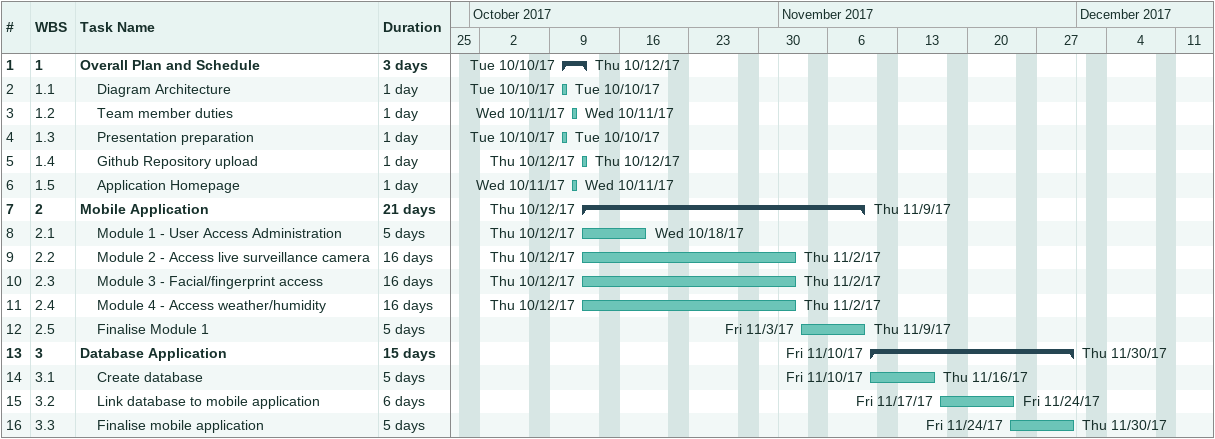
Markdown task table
| ID | WBS | Task | Duration | Start | Finish |
|---|---|---|---|---|---|
| 1 | 1 | **Overall Plan and Schedule** | 3d | 2017-10-10 | 2017-10-12 |
| 2 | 1.1 | Diagram Architecture | 1d | 2017-10-10 | 2017-10-10 |
| 3 | 1.2 | Team member duties | 1d | 2017-10-11 | 2017-10-11 |
| 4 | 1.3 | Presentation preparation | 1d | 2017-10-10 | 2017-10-10 |
| 5 | 1.4 | Github Repository upload | 1d | 2017-10-12 | 2017-10-12 |
| 6 | 1.5 | Application Homepage | 1d | 2017-10-11 | 2017-10-11 |
| 7 | 2 | **Mobile Application** | 21d | 2017-10-12 | 2017-11-09 |
| 8 | 2.1 | Module 1 - User Access Administration | 5d | 2017-10-12 | 2017-10-18 |
| 9 | 2.2 | Module 2 - Access live surveillance camera | 16d | 2017-10-12 | 2017-11-02 |
| 10 | 2.3 | Module 3 - Facial/fingerprint access | 16d | 2017-10-12 | 2017-11-02 |
| 11 | 2.4 | Module 4 - Access weather/humidity | 16d | 2017-10-12 | 2017-11-02 |
| 12 | 2.5 | Finalise Module 1 | 5d | 2017-11-03 | 2017-11-09 |
| 13 | 3 | **Database Application** | 15d | 2017-11-10 | 2017-11-30 |
| 14 | 3.1 | Create database | 5d | 2017-11-10 | 2017-11-16 |
| 15 | 3.2 | Link database to mobile application | 6d | 2017-11-17 | 2017-11-24 |
| 16 | 3.3 | Finalise mobile application | 5d | 2017-11-24 | 2017-11-30 |
